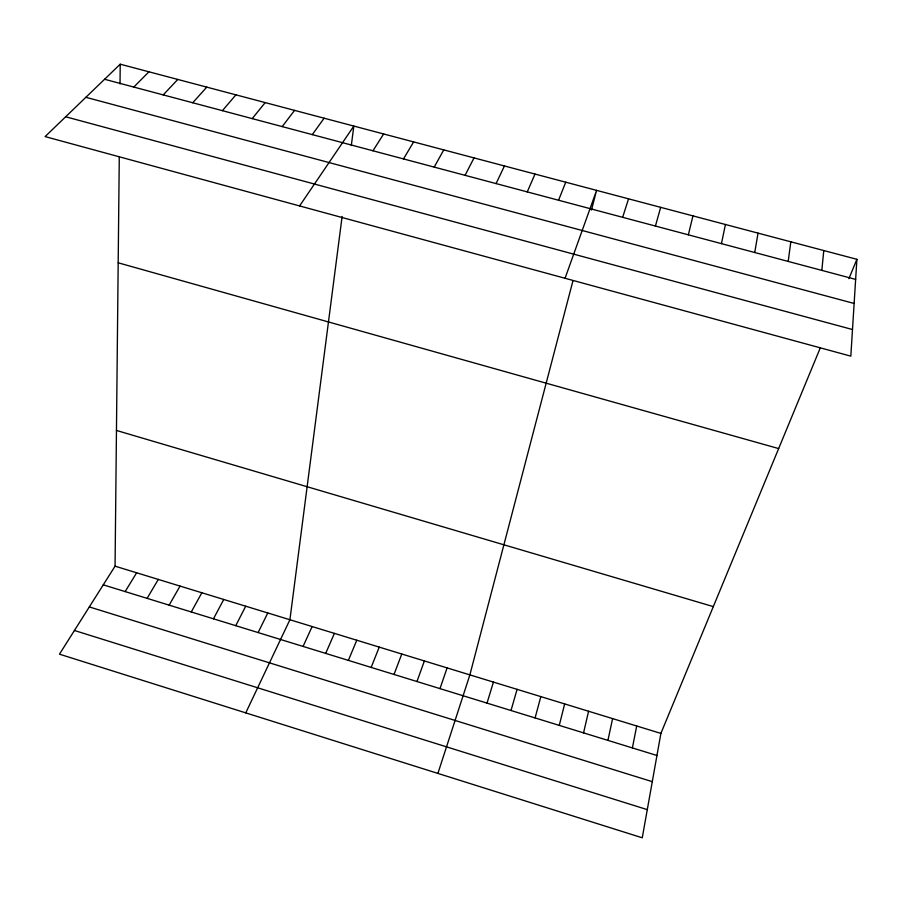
<?xml version="1.0" encoding="UTF-8"?>
<svg xmlns="http://www.w3.org/2000/svg" width="902" height="902" viewBox="0 0 902 902"><rect width="100%" height="100%" fill="white"/><g stroke="black" fill="none" stroke-linecap="round" stroke-linejoin="round"><path stroke-width="1.35" d="M820.2 348.082L660.895 733.405L642.258 837.8L59.464 654.176L115.061 566.174L119.278 157.049M120.022 83.909L120.225 64.2L856.9 259.314L850.823 356.155L45.1 136.585L120.225 64.2M821.835 270.386L823.774 250.542M342.117 216.48L289.914 619.742L245.761 712.873M351.306 145.538L353.821 126.066L299.588 205.938M788.201 261.433L790.817 241.815M754.737 252.515L758.041 233.133M632.392 747.927L636.699 725.986M721.453 243.641L725.422 224.497M607.925 740.384L612.593 718.601M583.56 732.875L588.578 711.25M688.35 234.824L692.962 215.894M559.274 725.388L564.663 703.921M572.973 280.702L469.874 674.876L437.898 773.409M591.453 210.042L596.594 190.367L565.058 278.278M535.1 717.936L540.828 696.615M655.416 226.052L660.681 207.347M511.006 710.517L517.094 689.342M487.012 703.12L493.439 682.092M622.639 217.314L628.559 198.835M439.984 688.621L447.099 667.897M416.961 681.529L424.391 660.941M394.016 674.459L401.773 654.018M558.563 200.244L565.734 182.193M371.162 667.412L379.246 647.106M848.906 278.662L856.9 259.314M348.375 660.388L356.786 640.228M325.69 653.398L334.416 633.373M527.242 191.9L535.01 174.063M303.083 646.43L312.126 626.552M496.077 183.591L504.443 165.968M258.107 632.561L267.781 612.965M235.749 625.672L245.727 606.2M465.071 175.326L474.035 157.906M213.47 618.806L223.752 599.469M191.269 611.962L201.856 592.761M434.212 167.107L443.761 149.89M169.148 605.141L180.039 586.086M147.105 598.353L158.301 579.422M403.498 158.921L413.635 141.907M125.152 591.588L136.642 572.781M372.954 150.781L383.654 133.97M312.284 134.624L324.134 118.207M282.179 126.596L294.582 110.382M252.222 118.613L265.177 102.591M222.399 110.675L235.918 94.834M192.735 102.76L206.784 87.122M163.206 94.902L177.795 79.444M133.823 87.066L148.943 71.799M104.576 79.275L855.637 279.394M85.87 97.303L854.126 303.467M65.666 116.764L852.491 329.534M118.185 262.798L778.651 448.576M116.459 430.446L713.313 606.606M115.061 566.174L660.895 733.405M103.268 584.846L656.949 755.493M89.321 606.922L652.281 781.662M74.438 630.487L647.286 809.635"/></g></svg>
